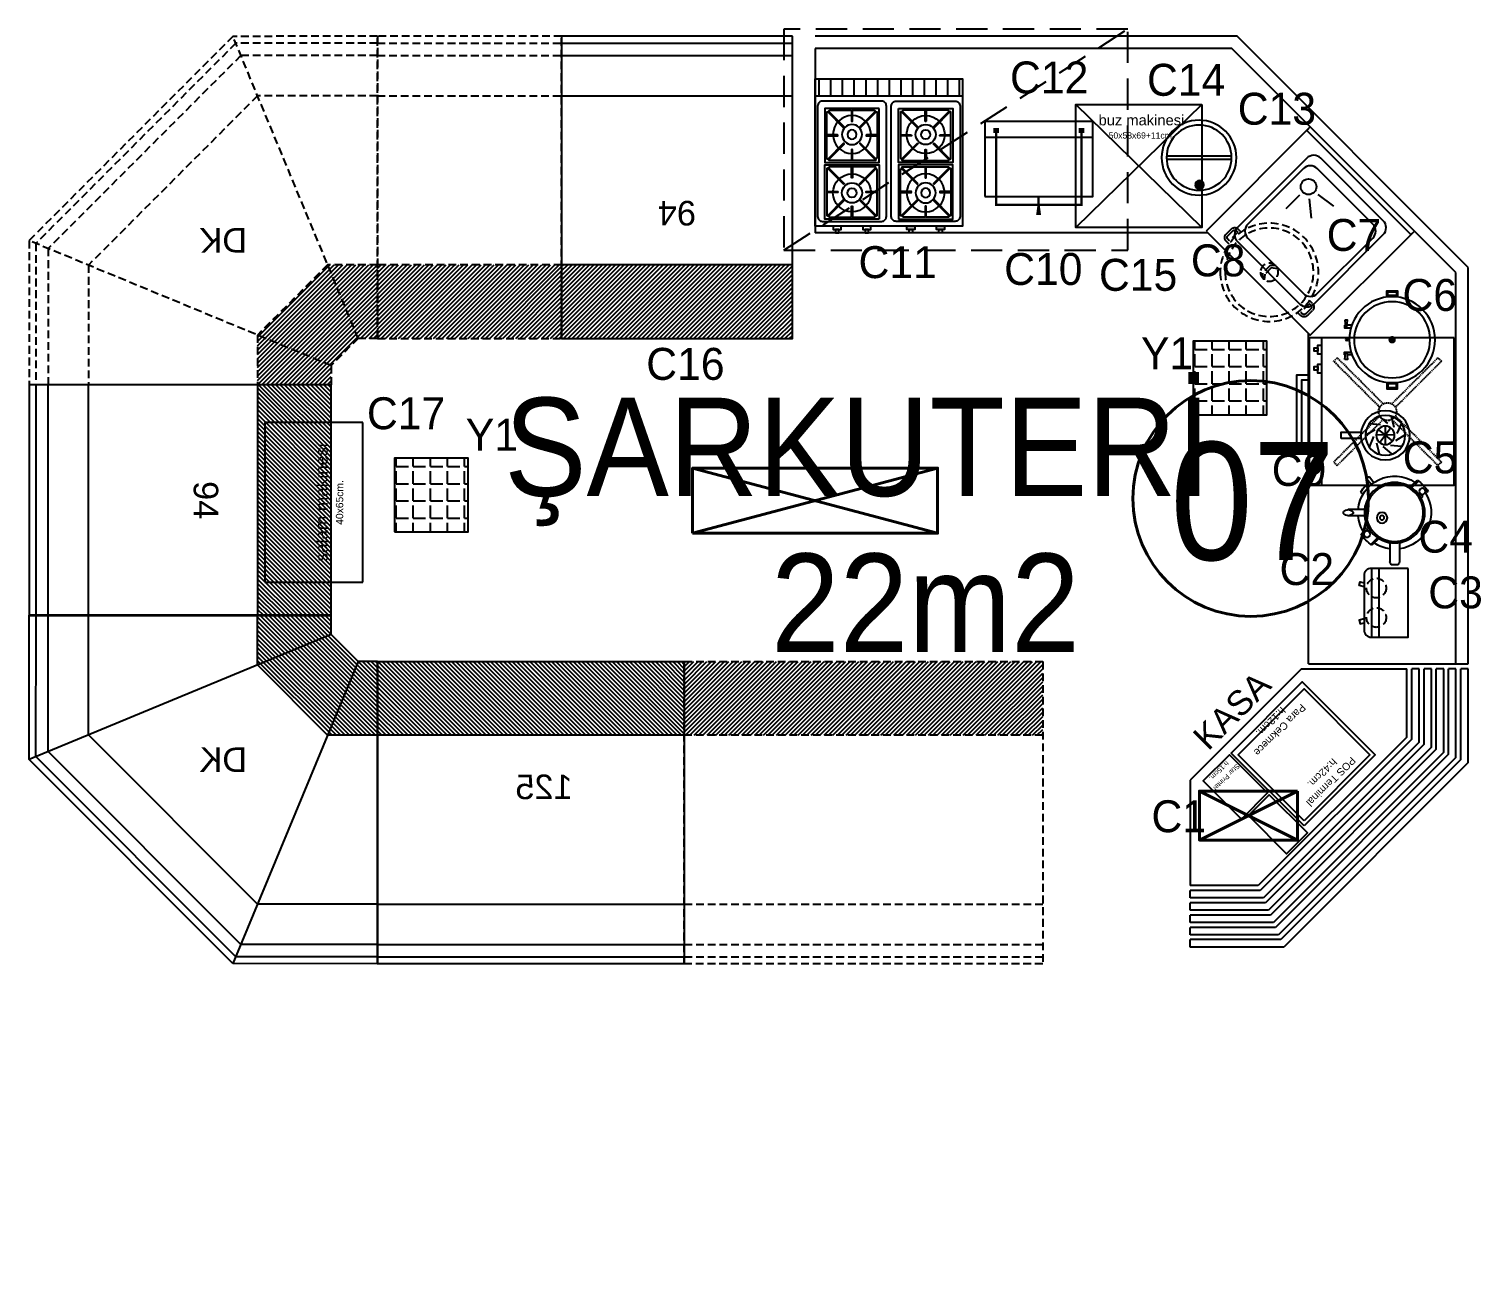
# Model space of a CAD drawing. Header units: millimetres. Extents: x -2729 to 15248, y -12439 to 5292.
# Drawn here: x 4788 to 5379, y -8042 to -7531 of the extents above; entities that cross this region are included whole.
import ezdxf
from ezdxf.enums import TextEntityAlignment as Align

# ---------------------------------------------------------------- set-up
doc = ezdxf.new("R2010")
doc.units = ezdxf.units.MM
for name, pattern in [('DASHED', [0.75, 0.5, -0.25]), ('HIDDEN2', [4.7625, 3.175, -1.5875]), ('HIDDENX2', [19.05, 12.7, -6.35])]:
    doc.linetypes.add(name, pattern=pattern)
doc.layers.add('antet_Ном_пера__60', color=7, linetype='Continuous', lineweight=35)
for name, color, linetype in [('Ekipman', 1, 'Continuous'), ('Ekipman-yazi', 53, 'Continuous'), ('OLCU', 7, 'Continuous'), ('Reyon', 5, 'Continuous'), ('Reyon-yazi', 93, 'Continuous'), ('S2000-002 Çizgi', 7, 'Continuous'), ('tefris', 39, 'Continuous')]:
    doc.layers.add(name, color=color, linetype=linetype)
doc.styles.get("Standard").update_dxf_attribs({"font": 'arial.ttf'})
doc.styles.add('TAKSİM', font='GOTHIC.TTF', dxfattribs={"height": 20})
doc.styles.add('Yazi-20-Kucuk', font='arial.ttf', dxfattribs={"height": 5})
doc.styles.add('Yazi-20-Normal', font='arial.ttf', dxfattribs={"height": 10})
doc.styles.add('Мой Ариал', font='arial.ttf', dxfattribs={"width": 0.9})

# ---------------------------------------------------------------- blocks, each defined once
blk = doc.blocks.new('jhkjuhj')
at = {"layer": 'tefris'}
blk.add_circle((-2448793.21, 524949.27), 20, dxfattribs=at)
blk = doc.blocks.new('NORMA-DK')
at = {"linetype": 'ByBlock'}
h = blk.add_hatch(dxfattribs=at)
h.set_pattern_fill('ANSI31', color=0, scale=10, style=0)
h.set_pattern_definition([(45, (-6758.3492, 16631.4332), (-0.88388348, 0.88388348), [])])
h.paths.add_polyline_path([(7.73, 123), (-0.08, 123), (-0.06, 93), (20.18, 93.01), (20.18, 93.01)])
h.paths.add_polyline_path([(48.78, 121.65), (18.77, 134.06), (7.73, 123), (20.18, 93.01)])
h.paths.add_polyline_path([(48.77, 141.87), (18.77, 141.87), (18.77, 134.06), (48.78, 121.65)])
at = {"color": 0, "linetype": 'ByBlock'}
for p, q in [((18.77, 134.06), (18.77, 141.87)), ((18.77, 134.06), (18.77, 141.87)), ((18.77, 134.06), (18.77, 141.87)), ((18.77, 141.87), (141.77, 141.87)), ((48.78, 121.65), (48.77, 141.87)), ((117.6, 93.2), (117.57, 141.87)), ((134, 86.41), (133.97, 141.87)), ((139.01, 84.35), (138.97, 141.87)), ((141.81, 83.19), (141.77, 141.87)), ((7.73, 123), (18.77, 134.06)), ((7.73, 123), (18.77, 134.06)), ((7.73, 123), (18.77, 134.06)), ((18.77, 134.06), (141.81, 83.19)), ((-0.16, 123), (-0.08, 0)), ((-0.08, 123), (7.73, 123)), ((-0.08, 123), (7.73, 123)), ((-0.08, 123), (7.73, 123)), ((7.73, 123), (58.76, 0.04)), ((20.18, 93.01), (48.78, 121.65)), ((-0.08, 93), (20.18, 93.01)), ((48.72, 24.23), (117.6, 93.2)), ((55.52, 7.84), (134, 86.41)), ((57.6, 2.84), (139.01, 84.35)), ((58.76, 0.04), (141.81, 83.19)), ((-0.08, 24.2), (48.72, 24.23)), ((-0.08, 7.8), (55.52, 7.84)), ((-0.08, 2.8), (57.6, 2.84)), ((-0.08, 0), (58.76, 0.04))]:
    blk.add_line(p, q, dxfattribs=at)
at = {"layer": 'Reyon-yazi', "style": 'Yazi-20-Normal'}
blk.add_text('DK', height=10, dxfattribs=at).set_placement((62.69, 75.09), align=Align.BOTTOM_CENTER)
blk = doc.blocks.new('Corbalik-30')
h = blk.add_hatch(color=0)
edge = h.paths.add_edge_path()
edge.add_arc((-0.17, -11.07), 1.76, 0, 360)
at = {"color": 0}
for points in [[(-13.24, 0.6), (13.24, 0.6)], [(13.24, -0.6), (-13.24, -0.6)]]:
    blk.add_lwpolyline(points, dxfattribs=at)
for centre, radius in [((0, 0), 15.25), ((0, 0), 13.25), ((-0.17, -11.07), 1.76)]:
    blk.add_circle(centre, radius, dxfattribs=at)
blk = doc.blocks.new('ParaCekmecesi')
at = {"color": 0, "linetype": 'ByBlock'}
blk.add_lwpolyline([(-20.5, 42), (-20.5, 0), (20.5, 0), (20.5, 42)], close=True, dxfattribs=at)
at = {"color": 0, "linetype": 'ByBlock', "flags": 8}
for tag, p in [('PARA_CEKMECE', (0, 5)), ('H:12CM.', (0, 0))]:
    blk.add_attdef(tag, text='', height=3, dxfattribs=at).set_placement(p, align=Align.BOTTOM_CENTER)
blk = doc.blocks.new('PosTerminal')
at = {"color": 0, "linetype": 'ByBlock'}
blk.add_lwpolyline([(-19, 38), (-19, 0), (19, 0), (19, 38)], close=True, dxfattribs=at)
at = {"color": 0, "linetype": 'ByBlock', "flags": 8}
for tag, p in [('POS_TERMINAL', (0, 36)), ('H:42CM.', (0, 31))]:
    blk.add_attdef(tag, text='', height=3, dxfattribs=at).set_placement(p, align=Align.TOP_CENTER)
blk = doc.blocks.new('StarPrinter')
at = {"color": 0, "linetype": 'ByBlock'}
blk.add_lwpolyline([(-7.5, 22), (-7.5, 0), (7.5, 0), (7.5, 22)], close=True, dxfattribs=at)
at = {"color": 0, "linetype": 'ByBlock', "flags": 8}
for tag, p in [('STAR_PRINTER', (0, 4)), ('H:15CM.', (0, 0))]:
    blk.add_attdef(tag, text='', height=2, dxfattribs=at).set_placement(p, align=Align.BOTTOM_CENTER)
blk = doc.blocks.new('cop_kovasi-R40-plan')
at = {"color": 0, "linetype": 'ByBlock', "lineweight": -2}
for points in [[(-3.45, 19.7), (-3.45, 21.44, -0.414214), (-1.45, 23.44), (1.45, 23.44, -0.414214), (3.45, 21.44), (3.45, 19.7)], [(-3.45, -19.7), (-3.45, -21.44, 0.414214), (-1.45, -23.44), (1.45, -23.44, 0.414214), (3.45, -21.44), (3.45, -19.7)]]:
    blk.add_lwpolyline(points, format="xyb", dxfattribs=at)
for points in [[(-2.45, 20.61), (-2.45, 21.44, -0.414214), (-1.45, 22.44), (1.45, 22.44, -0.414214), (2.45, 21.44), (2.45, 20.61)], [(-2.45, -20.61), (-2.45, -21.44, 0.414214), (-1.45, -22.44), (1.45, -22.44, 0.414214), (2.45, -21.44), (2.45, -20.61)]]:
    blk.add_lwpolyline(points, format="xyb", close=True, dxfattribs=at)
for points in [[(3.4, 1.36), (1.79, -0.72), (-1.88, -0.72), (-3.6, 0.69)], [(3.65, -0.06), (2.26, -1.72), (-2.31, -1.72), (-3.65, -0.32)]]:
    blk.add_lwpolyline(points, dxfattribs=at)
for radius in [20, 18, 3.66]:
    blk.add_circle((0, 0), radius, dxfattribs=at)
blk = doc.blocks.new('Turk-Kahvesi-Plan')
at = {"color": 0, "linetype": 'ByBlock'}
for p, q in [((-14, -12), (14, -12)), ((-14, -15), (14, -15))]:
    blk.add_line(p, q, dxfattribs=at)
blk.add_lwpolyline([(-14, 0), (-14, -15, 0.414214), (-11, -18), (11, -18, 0.414214), (14, -15), (14, 0)], format="xyb", close=True, dxfattribs=at)
for points in [[(-6.56, -18), (-7.09, -19.96), (-8.54, -19.57), (-8.12, -18)], [(6.56, -18), (7.09, -19.96), (8.54, -19.57), (8.12, -18)]]:
    blk.add_lwpolyline(points, dxfattribs=at)
at = {"color": 0, "linetype": 'HIDDEN2'}
for centre in [(-6, -13), (6, -13)]:
    blk.add_circle(centre, 4, dxfattribs=at)
blk = doc.blocks.new('NORMA-94')
at = {"linetype": 'ByBlock'}
h = blk.add_hatch(dxfattribs=at)
h.set_pattern_fill('ANSI31', color=0, scale=10, style=0)
h.set_pattern_definition([(45, (-3562.0114, 16569.4642), (-0.88388348, 0.88388348), [])])
h.paths.add_polyline_path([(94, 123), (0, 123), (0, 93), (94, 93)])
at = {"color": 0, "linetype": 'ByBlock'}
for p, q in [((0, 93), (94, 93)), ((94, 24.2), (0, 24.2)), ((94, 7.8), (0, 7.8)), ((94, 2.8), (0, 2.8))]:
    blk.add_line(p, q, dxfattribs=at)
blk.add_lwpolyline([(0, 0), (94, 0), (94, 123), (0, 123)], close=True, dxfattribs=at)
at = {"layer": 'Reyon-yazi', "style": 'Yazi-20-Normal'}
blk.add_text('94', height=10, dxfattribs=at).set_placement((47, 64.02), align=Align.BOTTOM_CENTER)
blk = doc.blocks.new('NORMA-125')
at = {"linetype": 'ByBlock'}
h = blk.add_hatch(dxfattribs=at)
h.set_pattern_fill('ANSI31', color=0, scale=10, style=0)
h.set_pattern_definition([(45, (-3515.4926, 16569.4642), (-0.88388348, 0.88388348), [])])
h.paths.add_polyline_path([(125, 123), (0, 123), (0, 93), (125, 93)])
at = {"color": 0, "linetype": 'ByBlock'}
for p, q in [((0, 93), (125, 93)), ((125, 24.2), (0, 24.2)), ((125, 7.8), (0, 7.8)), ((125, 2.8), (0, 2.8))]:
    blk.add_line(p, q, dxfattribs=at)
blk.add_lwpolyline([(0, 0), (125, 0), (125, 123), (0, 123)], close=True, dxfattribs=at)
at = {"layer": 'Reyon-yazi', "style": 'Yazi-20-Normal'}
blk.add_text('125', height=10, dxfattribs=at).set_placement((57.15, 64.02), align=Align.BOTTOM_CENTER)
blk = doc.blocks.new('A$C7D71751C')
for p, q in [((36.35, 0), (35.36, 71.7)), ((71.7, 35.36), (0, 36.35))]:
    blk.add_line(p, q)
blk.add_lwpolyline([(71.7, 35.36), (36.35, 0), (0, 36.35), (35.36, 71.7)], close=True)
at = {"layer": 'Ekipman-yazi', "insert": (44.48, 43.01), "char_height": 5, "attachment_point": 8, "rotation": 315, "style": 'Yazi-20-Kucuk'}
blk.add_mtext_dynamic_manual_height_columns('{\\H0.85714x;buz makinesi}\\P{\\H0.5x;50x58x69+11cm.}', width=127.3686, gutter_width=2.5, heights=[0], dxfattribs=at)
blk = doc.blocks.new('A$C068C1BA0')
at = {"color": 0, "linetype": 'ByBlock'}
for p, q in [((0, 40), (0, 0)), ((65, 40), (0, 40)), ((65, 0), (65, 40)), ((0, 0), (65, 0))]:
    blk.add_line(p, q, dxfattribs=at)
blk = doc.blocks.new('salam_makinasi-40x65cm-Plan')
at = {"color": 0, "linetype": 'ByBlock'}
blk.add_blockref('A$C068C1BA0', (0, -40), dxfattribs=at)
blk = doc.blocks.new('A$C08847F1B')
at = {"layer": 'S2000-002 Çizgi'}
blk.add_lwpolyline([(0, 30.57), (30.57, 30.57), (30.57, 0), (0, 0), (0, 30.57)], dxfattribs=at)
blk.add_lwpolyline([(15.55, 29.52), (15.55, 23.44, -0.414214), (15.34, 23.23), (15.23, 23.23, -0.414214), (15.02, 23.44), (15.02, 29.52), (2.68, 29.52, 0.668179), (2.31, 28.63), (10.81, 20.13, -0.810443), (10.38, 19.82), (1.59, 28.61, 0.668179), (1.05, 28.39), (1.05, 15.55), (7.13, 15.55, -0.414214), (7.34, 15.34), (7.34, 15.23, -0.414214), (7.13, 15.02), (1.05, 15.02), (1.05, 2.68, 0.668179), (1.94, 2.31), (10.43, 10.81, -0.810443), (10.75, 10.38), (1.96, 1.59, 0.668179), (2.18, 1.05), (15.02, 1.05), (15.02, 7.13, -0.414214), (15.23, 7.34), (15.34, 7.34, -0.414214), (15.55, 7.13), (15.55, 1.05), (27.88, 1.05, 0.668179), (28.26, 1.94), (19.76, 10.43, -0.810443), (20.19, 10.75), (28.98, 1.96, 0.668179), (29.52, 2.18), (29.52, 15.02), (23.44, 15.02, -0.414214), (23.23, 15.23), (23.23, 15.34, -0.414214), (23.44, 15.55), (29.52, 15.55), (29.52, 28.39, 0.668179), (28.98, 28.61), (20.19, 19.82, -0.810443), (19.76, 20.13), (28.26, 28.63, 0.668179), (27.88, 29.52)], format="xyb", close=True, dxfattribs=at)
for radius in [10.75, 5.66, 2.6]:
    blk.add_circle((15.28, 15.8), radius, dxfattribs=at)
blk = doc.blocks.new('A$C75FF7DEE')
at = {"layer": 'S2000-002 Çizgi'}
h = blk.add_hatch(dxfattribs=at)
h.set_pattern_fill('ANSI31', color=256, scale=1.5, angle=45, style=0)
h.set_pattern_definition([(90, (-2348.432, -7204.478), (-4.7625, 9e-16), [])])
h.paths.add_polyline_path([(0, 62.62), (0, 55.62), (60, 55.62), (60, 62.62)])
blk.add_line((60, 55.62), (0, 55.62), dxfattribs=at)
for points in [[(0, 62.62), (60, 62.62), (60, 2.62), (0, 2.62)], [(10.64, 2.62), (7.36, 2.62), (7.36, 1.31), (10.64, 1.31)], [(9.66, 1.31), (8.34, 1.31), (8.34, 0), (9.66, 0)], [(22.64, 2.62), (19.36, 2.62), (19.36, 1.31), (22.64, 1.31)], [(21.66, 1.31), (20.34, 1.31), (20.34, 0), (21.66, 0)], [(37.36, 2.62), (40.64, 2.62), (40.64, 1.31), (37.36, 1.31)], [(38.34, 1.31), (39.66, 1.31), (39.66, 0), (38.34, 0)], [(49.36, 2.62), (52.64, 2.62), (52.64, 1.31), (49.36, 1.31)], [(50.34, 1.31), (51.66, 1.31), (51.66, 0), (50.34, 0)]]:
    blk.add_lwpolyline(points, close=True, dxfattribs=at)
for points in [[(27, 53.62), (3, 53.62, 0.414214), (1, 51.62), (1, 6.62, 0.414214), (3, 4.62), (27, 4.62, 0.414214), (29, 6.62), (29, 51.62, 0.414214)], [(33, 53.62), (57, 53.62, -0.414214), (59, 51.62), (59, 6.62, -0.414214), (57, 4.62), (33, 4.62, -0.414214), (31, 6.62), (31, 51.62, -0.414214)]]:
    blk.add_lwpolyline(points, format="xyb", close=True, dxfattribs=at)
for p, xscale, yscale, zscale in [((26, 28.61), -0.7199999999993452, 0.7200000000002547, 0.7200000000000001), ((34, 28.61), 0.7199999999993452, 0.7199999999993452, 0.7199999999993452)]:
    blk.add_blockref('A$C08847F1B', p, dxfattribs=dict(at, xscale=xscale, yscale=yscale, zscale=zscale))
at = {"layer": 'S2000-002 Çizgi', "rotation": 180}
for p, xscale, yscale, zscale in [((26, 27.61), 0.7199999999993452, 0.7199999999993452, 0.7199999999993452), ((34, 27.61), -0.7199999999993452, 0.7200000000002547, 0.7200000000000001)]:
    blk.add_blockref('A$C08847F1B', p, dxfattribs=dict(at, xscale=xscale, yscale=yscale, zscale=zscale))
blk = doc.blocks.new('A$C4AF1199D')
at = {"layer": 'S2000-002 Çizgi'}
for points in [[(5.4, 24.63), (5.79, 20.04)], [(10.19, 26.12), (7.81, 22.18)], [(14.95, 24.51), (10.7, 22.72)], [(2.4, 20.6), (5.42, 17.12)], [(6.25, 18), (13.75, 18)], [(12.59, 19.94), (7.13, 15.7)], [(7.66, 20.97), (12.41, 15.17)], [(10.18, 21.16), (10, 14.25)], [(17.85, 20.42), (13.36, 21.46)], [(17.79, 15.4), (14.77, 18.88)], [(2.34, 15.58), (6.83, 14.54)], [(5.24, 11.49), (9.49, 13.28)], [(10, 9.88), (12.38, 13.82)], [(14.79, 11.37), (14.4, 15.96)]]:
    blk.add_lwpolyline(points, dxfattribs=at)
blk.add_lwpolyline([(8.75, 0), (11.25, 0), (11.25, 8), (8.75, 8)], close=True, dxfattribs=at)
for radius in [10, 8.12, 3.75]:
    blk.add_circle((10, 18), radius, dxfattribs=at)
blk = doc.blocks.new('A$C2B7B2AEF')
at = {"layer": 'S2000-002 Çizgi'}
for p, q in [((23.37, 33.48), (25.12, 35.78)), ((26.08, 35.45), (25.57, 35.84)), ((1.55, 29.58), (1.18, 29.93)), ((2.47, 30.71), (1.55, 29.58)), ((7.9, 31.47), (5.08, 34.17)), ((8.46, 31.82), (5.61, 34.55)), ((24.38, 32.7), (26.14, 35)), ((25.71, 31.44), (26.74, 32.22)), ((27.63, 28.89), (28.66, 29.66)), ((4.41, 29.07), (3.39, 27.82)), ((4.03, 27.2), (3.39, 27.82)), ((27.09, 22.56), (33.71, 22.56)), ((27.09, 20), (33.71, 20)), ((25.27, 13.5), (26.29, 14.75)), ((25.64, 15.37), (26.29, 14.75)), ((27.21, 11.86), (28.13, 12.99)), ((28.13, 12.99), (28.49, 12.64)), ((12.92, 9.11), (12.92, 1.28)), ((16.76, 9.11), (16.76, 1.28)), ((21.22, 10.74), (24.06, 8.02)), ((21.77, 11.1), (24.59, 8.4)), ((14.2, 0), (15.48, 0))]:
    blk.add_line(p, q, dxfattribs=at)
for centre, radius in [((3.55, 30.01), 1.28), ((14.84, 21.28), 12.32), ((14.84, 21.28), 11.68), ((19.97, 19.22), 2.18), ((19.97, 19.22), 0.896), ((26.13, 12.56), 1.28)]:
    blk.add_circle(centre, radius, dxfattribs=at)
for centre, radius, start, end in [((14.84, 21.28), 14.88, 4.93477, 123.82077), ((25.38, 35.58), 0.32, 52.56997, 142.56997), ((14.84, 21.28), 16.16, 124.81827, 147.66064), ((25.89, 35.19), 0.32, 322.56997, 52.56997), ((14.84, 21.28), 16.16, 31.21037, 42.57469), ((14.84, 21.28), 14.88, 146.72763, 262.58633), ((14.84, 21.28), 14.88, 326.72763, 355.06523), ((32.34, 21.28), 0.64, 129.41842, 230.58158), ((34.23, 18.98), 3.62, 98.2247, 129.41842), ((34.23, 23.58), 3.62, 230.58158, 261.7753), ((33.19, 18.98), 3.62, 50.58158, 81.7753), ((33.19, 23.58), 3.62, 278.2247, 309.41842), ((35.08, 21.28), 0.64, 309.41842, 50.58158), ((14.84, 21.28), 16.16, 304.81827, 327.66064), ((14.84, 21.28), 14.88, 277.41367, 303.82077), ((14.2, 1.28), 1.28, 180, 270), ((15.48, 1.28), 1.28, 270, 0)]:
    blk.add_arc(centre, radius, start, end, dxfattribs=at)
blk = doc.blocks.new('A$C199769C9')
at = {"layer": 'S2000-002 Çizgi'}
for points in [[(2.48, 17.25), (0, 17.25), (0, 21.67), (2.48, 21.67)], [(1.98, 17.75), (0.5, 17.75), (0.5, 21.17), (1.98, 21.17)], [(37.48, 17.25), (39.96, 17.25), (39.96, 21.67), (37.48, 21.67)], [(37.98, 17.75), (39.46, 17.75), (39.46, 21.17), (37.98, 21.17)], [(11.95, 0.2), (14.61, 0.41), (14.61, 1.04), (11.95, 1.25)], [(28.01, 0.2), (25.35, 0.41), (25.35, 1.04), (28.01, 1.25)]]:
    blk.add_lwpolyline(points, close=True, dxfattribs=at)
at = {"layer": 'S2000-002 Çizgi', "const_width": 1.5}
blk.add_lwpolyline([(19.23, 19.46, 1), (20.73, 19.46, 1)], format="xyb", close=True, dxfattribs=at)
at = {"layer": 'S2000-002 Çizgi'}
for points in [[(13.88, 3.06), (13.88, 1.09)], [(13.88, 0), (14.97, 0), (14.97, 2.69)], [(13.88, 0.35), (13.88, 0)], [(20.03, 1.45), (20.03, 1.96)], [(25.96, 0), (24.87, 0), (24.87, 2.66)], [(25.96, 3.01), (25.96, 1.08)], [(25.96, 0.36), (25.96, 0)]]:
    blk.add_lwpolyline(points, dxfattribs=at)
for centre, radius in [((19.98, 19.46), 17.5), ((19.98, 19.46), 15.5), ((20.09, 0.98), 0.469)]:
    blk.add_circle(centre, radius, dxfattribs=at)
blk = doc.blocks.new('A$C521B02A0')
at = {"layer": 'S2000-002 Çizgi'}
blk.add_line((6.65, 10), (10.64, 10), dxfattribs=at)
for points in [[(0, 64), (0, 10), (60, 10), (60, 64)], [(0, 64), (0, 5), (60, 5), (60, 64)], [(3, 10), (6.65, 10), (6.65, 8.54), (3, 8.54)], [(3.97, 8.54), (5.43, 8.54), (5.43, 7.08), (3.97, 7.08)], [(10.64, 10), (14.29, 10), (14.29, 8.54), (10.64, 8.54)], [(11.61, 8.54), (13.07, 8.54), (13.07, 7.08), (11.61, 7.08)], [(45, 0), (15, 0), (15, 5), (45, 5)], [(43, 2), (17, 2), (17, 5), (43, 5)]]:
    blk.add_lwpolyline(points, close=True, dxfattribs=at)
at = {"layer": 'S2000-002 Çizgi', "linetype": 'DASHED'}
for points in [[(8.08, 57.42), (9.49, 58.84)], [(8.08, 57.42), (26.83, 38.67)], [(9.49, 58.84), (28.24, 40.09)], [(31.86, 40.19), (50.51, 58.84)], [(33.27, 38.77), (51.92, 57.42)], [(50.51, 58.84), (51.92, 57.42)], [(26.73, 35.06), (8.08, 16.41)], [(28.14, 33.64), (9.49, 15)], [(31.76, 33.74), (50.51, 15)], [(33.17, 35.16), (51.92, 16.41)], [(9.49, 15), (8.08, 16.41)], [(50.51, 15), (51.92, 16.41)]]:
    blk.add_lwpolyline(points, dxfattribs=at)
blk.add_circle((30, 36.92), 3.63, dxfattribs=at)
blk = doc.blocks.new('A$C67BA2794')
at = {"layer": 'S2000-002 Çizgi'}
blk.add_lwpolyline([(0, 7.57), (44, 7.57), (44, 38.03), (0, 38.03)], close=True, dxfattribs=at)
blk.add_lwpolyline([(44, 31.48), (0, 31.48)], dxfattribs=at)
for points, const_width in [([(3.46, 34.35), (5.8, 34.35)], 2), ([(4.63, 34.03), (4.63, 4.11), (22, 4.11)], 1), ([(39.37, 34.03), (39.37, 4.11), (22, 4.11)], 1), ([(40.54, 34.35), (38.2, 34.35)], 2)]:
    blk.add_lwpolyline(points, dxfattribs=dict(at, const_width=const_width))
blk.add_lwpolyline([(21.94, 7.48, 1, 1, 0), (21.94, 3.72, 1, 2, 0), (21.94, 0, 2, 2, 0)], format="xyseb", dxfattribs=at)

msp = doc.modelspace()

# ---------------------------------------------------------------- hatches: boundary and pattern name
h = msp.add_hatch()
h.set_pattern_fill('ANGLE', color=256)
h.set_pattern_definition([(0, (-2895.858, -10399.76), (0, 6.985), [5.08, -1.905]), (90, (-2895.858, -10399.76), (-6.985, 4e-16), [5.08, -1.905])])
h.paths.add_polyline_path([(5291.998, -7658.28), (5261.998, -7658.28), (5261.998, -7688.28), (5291.998, -7688.28)])
h = msp.add_hatch()
h.set_pattern_fill('ANGLE', color=256)
h.set_pattern_definition([(0, (-3221.206, -10447.42), (0, 6.985), [5.08, -1.905]), (90, (-3221.206, -10447.42), (-6.985, 4e-16), [5.08, -1.905])])
h.paths.add_polyline_path([(4966.65, -7705.94), (4936.65, -7705.94), (4936.65, -7735.94), (4966.65, -7735.94)])
at = {"layer": 'Reyon', "linetype": 'HIDDEN2'}
h = msp.add_hatch(dxfattribs=at)
h.set_pattern_fill('ANSI31', color=256, scale=10, angle=180, style=0)
h.set_pattern_definition([(225, (8570.1806, -24103.5862), (0.88388348, -0.88388348), [])])
h.paths.add_polyline_path([(5004.688, -7657.122), (5004.688, -7627.122), (4929.688, -7627.122), (4929.688, -7657.122)])
h = msp.add_hatch(dxfattribs=at)
h.set_pattern_fill('ANSI31', color=256, scale=10, style=0)
h.set_pattern_definition([(45, (-34636.3317, 1939.5429), (-0.883883476, 0.883883476), [])])
h.paths.add_polyline_path([(5200.685, -7818.727), (5200.685, -7788.727), (5054.688, -7788.727), (5054.688, -7818.727)])

# ---------------------------------------------------------------- linework, layer by layer
for p, q in [((5279.827, -7534.122), (5107.988, -7534.122)), ((5277.756, -7539.122), (5107.988, -7539.122)), ((5107.988, -7539.122), (5107.988, -7614.122)), ((5368.969, -7630.335), (5277.756, -7539.122)), ((5373.969, -7628.264), (5279.827, -7534.122)), ((5267.903, -7614.122), (5107.988, -7614.122)), ((5308.969, -7655.188), (5267.903, -7614.122)), ((5373.969, -7789.627), (5373.969, -7628.264)), ((5368.969, -7789.627), (5368.969, -7630.335)), ((5308.969, -7789.627), (5308.969, -7655.188)), ((5306.04, -7791.627), (5260.685, -7836.982)), ((5306.04, -7791.627), (5348.969, -7791.627)), ((5308.969, -7789.627), (5368.969, -7789.627)), ((5348.969, -7819.409), (5348.969, -7791.627)), ((5353.969, -7791.627), (5350.969, -7791.627)), ((5350.969, -7820.237), (5350.969, -7791.627)), ((5353.969, -7821.48), (5353.969, -7791.627)), ((5355.969, -7822.308), (5355.969, -7791.627)), ((5358.969, -7791.627), (5355.969, -7791.627)), ((5358.969, -7823.551), (5358.969, -7791.627)), ((5360.969, -7824.379), (5360.969, -7791.627)), ((5363.969, -7791.627), (5360.969, -7791.627)), ((5363.969, -7825.622), (5363.969, -7791.627)), ((5365.969, -7826.451), (5365.969, -7791.627)), ((5368.969, -7791.627), (5365.969, -7791.627)), ((5368.969, -7789.627), (5373.969, -7789.627)), ((5368.969, -7827.693), (5368.969, -7791.627)), ((5373.969, -7791.627), (5370.969, -7791.627)), ((5370.969, -7828.522), (5370.969, -7791.627)), ((5373.969, -7829.764), (5373.969, -7791.627)), ((5348.969, -7819.409), (5288.466, -7879.911)), ((5350.969, -7820.237), (5289.295, -7881.911)), ((5353.969, -7821.48), (5290.537, -7884.911)), ((5355.969, -7822.308), (5291.366, -7886.911)), ((5358.969, -7823.551), (5292.608, -7889.911)), ((5360.969, -7824.379), (5293.437, -7891.911)), ((5363.969, -7825.622), (5294.679, -7894.911)), ((5365.969, -7826.451), (5295.508, -7896.911)), ((5368.969, -7827.693), (5296.751, -7899.911)), ((5370.969, -7828.522), (5297.579, -7901.911)), ((5373.969, -7829.764), (5298.822, -7904.911)), ((5260.685, -7836.982), (5260.685, -7879.911)), ((5288.466, -7879.911), (5260.685, -7879.911)), ((5260.685, -7884.911), (5260.685, -7881.911)), ((5289.295, -7881.911), (5260.685, -7881.911)), ((5290.537, -7884.911), (5260.685, -7884.911)), ((5291.366, -7886.911), (5260.685, -7886.911)), ((5260.685, -7889.911), (5260.685, -7886.911)), ((5292.608, -7889.911), (5260.685, -7889.911)), ((5293.437, -7891.911), (5260.685, -7891.911)), ((5260.685, -7894.911), (5260.685, -7891.911)), ((5294.679, -7894.911), (5260.685, -7894.911)), ((5295.508, -7896.911), (5260.685, -7896.911)), ((5260.685, -7899.911), (5260.685, -7896.911)), ((5296.751, -7899.911), (5260.685, -7899.911)), ((5297.579, -7901.911), (5260.685, -7901.911)), ((5260.685, -7904.911), (5260.685, -7901.911)), ((5298.822, -7904.911), (5260.685, -7904.911))]:
    msp.add_line(p, q)
at = {"color": 4, "lineweight": 40, "ltscale": 0.005}
for p, q in [((5157.87, -7736.454), (5058.074, -7709.922)), ((5058.074, -7736.454), (5157.87, -7709.922))]:
    msp.add_line(p, q, dxfattribs=at)
at = {"color": 3, "lineweight": 40, "ltscale": 0.005}
for p, q in [((5304.458, -7841.392), (5264.458, -7861.392)), ((5304.458, -7861.392), (5264.458, -7841.392))]:
    msp.add_line(p, q, dxfattribs=at)
for points in [[(5261.998, -7688.28), (5291.998, -7688.28), (5291.998, -7658.28), (5261.998, -7658.28)], [(4936.65, -7735.94), (4966.65, -7735.94), (4966.65, -7705.94), (4936.65, -7705.94)]]:
    msp.add_lwpolyline(points, close=True)
at = {"color": 4, "lineweight": 40, "ltscale": 0.005}
msp.add_lwpolyline([(5058.074, -7736.454), (5058.074, -7709.922), (5157.87, -7709.922), (5157.87, -7736.454)], close=True, dxfattribs=at)
at = {"color": 3, "lineweight": 40, "ltscale": 0.005}
msp.add_lwpolyline([(5304.458, -7841.392), (5264.458, -7841.392), (5264.458, -7861.392), (5304.458, -7861.392)], close=True, dxfattribs=at)
at = {"color": 1, "lineweight": 40, "ltscale": 0.005}
msp.add_circle((5285.396, -7722.294), 48, dxfattribs=at)
at = {"layer": 'Ekipman'}
msp.add_lwpolyline([(5292.944, -7842.907), (5284.458, -7851.392), (5300.015, -7866.949), (5308.5, -7858.463)], close=True, dxfattribs=at)
at = {"layer": 'Reyon', "linetype": 'HIDDEN2'}
for p, q in [((4929.688, -7536.922), (5004.688, -7536.922)), ((4929.688, -7541.922), (5004.688, -7541.922)), ((4929.688, -7558.322), (5004.688, -7558.322)), ((5004.688, -7627.122), (4929.688, -7627.122)), ((5200.685, -7818.727), (5054.688, -7818.727)), ((5054.688, -7887.527), (5200.685, -7887.527)), ((5054.688, -7903.927), (5200.685, -7903.927)), ((5054.688, -7908.927), (5200.685, -7908.927))]:
    msp.add_line(p, q, dxfattribs=at)
for points in [[(5004.688, -7534.122), (4929.688, -7534.122), (4929.688, -7657.122), (5004.688, -7657.122)], [(5200.685, -7911.727), (5054.688, -7911.727), (5054.688, -7788.727), (5200.685, -7788.727)]]:
    msp.add_lwpolyline(points, close=True, dxfattribs=at)
at = {"layer": 'S2000-002 Çizgi', "linetype": 'HIDDENX2'}
msp.add_line((5095.285, -7621.186), (5235.285, -7531.186), dxfattribs=at)
at = {"layer": 'S2000-002 Çizgi'}
for p, q in [((5305.271, -7598.755), (5299.692, -7604.334)), ((5312.774, -7598.519), (5319.085, -7603.256)), ((5309.211, -7600.342), (5309.981, -7608.195))]:
    msp.add_line(p, q, dxfattribs=at)
at = {"layer": 'S2000-002 Çizgi', "linetype": 'HIDDENX2'}
msp.add_lwpolyline([(5095.285, -7621.186), (5235.285, -7621.186), (5235.285, -7531.186), (5095.285, -7531.186)], close=True, dxfattribs=at)
at = {"layer": 'S2000-002 Çizgi'}
for points in [[(5267.223, -7613.442), (5309.649, -7655.868), (5352.075, -7613.442), (5309.649, -7571.015)], [(5308.235, -7572.43), (5350.661, -7614.856), (5352.075, -7613.442), (5309.649, -7571.015)]]:
    msp.add_lwpolyline(points, close=True, dxfattribs=at)
for points in [[(5279.951, -7617.684), (5305.406, -7643.14, 0.4142136), (5311.063, -7643.14), (5339.347, -7614.856, 0.4142136), (5339.347, -7609.199), (5313.892, -7583.743, 0.4142136), (5308.235, -7583.743), (5279.951, -7612.028, 0.4142136)], [(5284.193, -7616.27), (5306.821, -7638.898, 0.4142136), (5312.477, -7638.898), (5335.105, -7616.27, 0.4142136), (5335.105, -7610.613), (5312.477, -7587.986, 0.4142136), (5306.821, -7587.986), (5284.193, -7610.613, 0.4142136)]]:
    msp.add_lwpolyline(points, format="xyb", close=True, dxfattribs=at)
msp.add_circle((5308.92, -7595.382), 3.188, dxfattribs=at)

# ---------------------------------------------------------------- block references
at = {"rotation": 44.99999999999999}
msp.add_blockref('A$C7D71751C', (5239.832, -7637.655), dxfattribs=at)
at = {"layer": 'Ekipman', "xscale": -1}
msp.add_blockref('Corbalik-30', (5264.341, -7583.537), dxfattribs=at)
at = {"layer": 'Ekipman', "linetype": 'HIDDEN2', "xscale": -1, "rotation": 225}
msp.add_blockref('cop_kovasi-R40-plan', (5292.963, -7630.208), dxfattribs=at)
at = {"layer": 'Ekipman'}
for name, p, rotation in [('salam_makinasi-40x65cm-Plan', (4883.81, -7756.424), 90), ('Turk-Kahvesi-Plan', (5349.539, -7764.77), 270)]:
    msp.add_blockref(name, p, dxfattribs=dict(at, rotation=rotation))
ref = msp.add_blockref('ParaCekmecesi', (5291.883, -7811.441), dxfattribs=dict(at, xscale=-1, rotation=224.9999999999999))
ref.add_attrib('PARA_CEKMECE', 'Para Cekmece', dxfattribs={"layer": '0', "color": 0, "linetype": 'ByBlock', "height": 3, "rotation": 225, "flags": 8}).set_placement((5295.524, -7814.871), align=Align.BOTTOM_CENTER)
ref.add_attrib('H:12CM.', 'h:12cm.', dxfattribs={"layer": '0', "color": 0, "linetype": 'ByBlock', "height": 3, "rotation": 225, "flags": 8}).set_placement((5291.821, -7811.503), align=Align.BOTTOM_CENTER)
ref = msp.add_blockref('PosTerminal', (5293.651, -7813.209), dxfattribs=dict(at, xscale=-1, rotation=224.9999999999999))
ref.add_attrib('POS_TERMINAL', 'POS Terminal', dxfattribs={"layer": '0', "color": 0, "linetype": 'ByBlock', "height": 3, "rotation": 225, "flags": 8}).set_placement((5319.127, -7838.644), align=Align.TOP_CENTER)
ref.add_attrib('H:42CM.', 'h:42cm.', dxfattribs={"layer": '0', "color": 0, "linetype": 'ByBlock', "height": 3, "rotation": 225, "flags": 8}).set_placement((5315.509, -7835.191), align=Align.TOP_CENTER)
ref = msp.add_blockref('StarPrinter', (5271.377, -7831.947), dxfattribs=dict(at, xscale=-1, rotation=224.9999999999999))
ref.add_attrib('STAR_PRINTER', 'Star Printer', dxfattribs={"layer": '0', "color": 0, "linetype": 'ByBlock', "height": 2, "rotation": 225, "flags": 8}).set_placement((5274.294, -7834.687), align=Align.BOTTOM_CENTER)
ref.add_attrib('H:15CM.', 'h:15cm.', dxfattribs={"layer": '0', "color": 0, "linetype": 'ByBlock', "height": 2, "rotation": 225, "flags": 8}).set_placement((5271.335, -7831.988), align=Align.BOTTOM_CENTER)
at = {"layer": 'OLCU', "rotation": 244.5002515464274}
msp.add_blockref('jhkjuhj', (-1522952.613, -1992322.986), dxfattribs=at)
at = {"layer": 'Reyon', "linetype": 'HIDDEN2', "rotation": 180}
msp.add_blockref('NORMA-DK', (4929.61, -7534.122), dxfattribs=at)
at = {"layer": 'Reyon'}
for p, rotation in [((5098.688, -7534.122), 180), ((4787.841, -7675.993), 270)]:
    msp.add_blockref('NORMA-94', p, dxfattribs=dict(at, rotation=rotation))
at = {"layer": 'Reyon', "xscale": -1}
for name, p in [('NORMA-DK', (4929.61, -7911.727)), ('NORMA-125', (5054.688, -7911.727))]:
    msp.add_blockref(name, p, dxfattribs=at)
at = {"layer": 'S2000-002 Çizgi'}
for name, p in [('A$C75FF7DEE', (5107.988, -7614.122)), ('A$C67BA2794', (5177.048, -7606.868))]:
    msp.add_blockref(name, p, dxfattribs=at)
at = {"layer": 'S2000-002 Çizgi', "xscale": -1, "rotation": 270}
for name, p in [('A$C199769C9', (5323.52, -7677.659)), ('A$C4AF1199D', (5322.225, -7706.584))]:
    msp.add_blockref(name, p, dxfattribs=at)
at = {"layer": 'S2000-002 Çizgi', "rotation": 270}
msp.add_blockref('A$C521B02A0', (5304.202, -7656.948), dxfattribs=at)
at = {"layer": 'S2000-002 Çizgi', "xscale": -1}
msp.add_blockref('A$C2B7B2AEF', (5358.83, -7749.372), dxfattribs=at)

# ---------------------------------------------------------------- texts
at = {"style": 'TAKSİM'}
for s, p in [('C12', (5187.353, -7557.401)), ('C14', (5243.14, -7558.352)), ('C13', (5280.099, -7570.13)), ('C7', (5316.343, -7621.522)), ('C11', (5125.655, -7632.583)), ('C10', (5184.965, -7635.367)), ('C8', (5261.013, -7631.865)), ('C15', (5223.576, -7637.754)), ('C6', (5347.201, -7645.939)), ('Y1', (5240.69, -7669.668)), ('C16', (5039.189, -7674.003)), ('C17', (4925.431, -7694.107)), ('Y1', (4965.695, -7702.872)), ('C5', (5347.315, -7712.082)), ('C9', (5293.953, -7717.19)), ('C4', (5353.666, -7744.359)), ('C2', (5297.121, -7757.548)), ('C3', (5357.698, -7767.044)), ('C1', (5244.958, -7858.175))]:
    msp.add_text(s, height=13, dxfattribs=at).set_placement(p)
at = {"lineweight": 40, "ltscale": 0.005, "char_height": 40, "attachment_point": 8, "style": 'Мой Ариал'}
for s, insert in [('ŞARKUTERİ', (5125.223, -7733.611)), ('22m2', (5152.908, -7784.743))]:
    msp.add_mtext(s, dxfattribs=dict(at, insert=insert))
at = {"layer": 'antet_Ном_пера__60', "color": 1, "linetype": 'Continuous', "insert": (5286.209, -7748.028), "char_height": 48, "attachment_point": 8, "style": 'Мой Ариал'}
msp.add_mtext('07', dxfattribs=at)
at = {"layer": 'Ekipman-yazi'}
msp.add_text('KASA', height=10, rotation=45, dxfattribs=at).set_placement((5283.362, -7814.305), align=Align.BOTTOM_CENTER)
at = {"layer": 'Ekipman-yazi', "insert": (4915.81, -7723.924), "char_height": 5, "attachment_point": 8, "rotation": 90, "style": 'Yazi-20-Kucuk'}
msp.add_mtext_dynamic_manual_height_columns('salam makinesi\\P{\\H0.6x;40x65cm.}', width=127.36863, gutter_width=2.5, heights=[0], dxfattribs=at)

doc.saveas('drawing.dxf')
